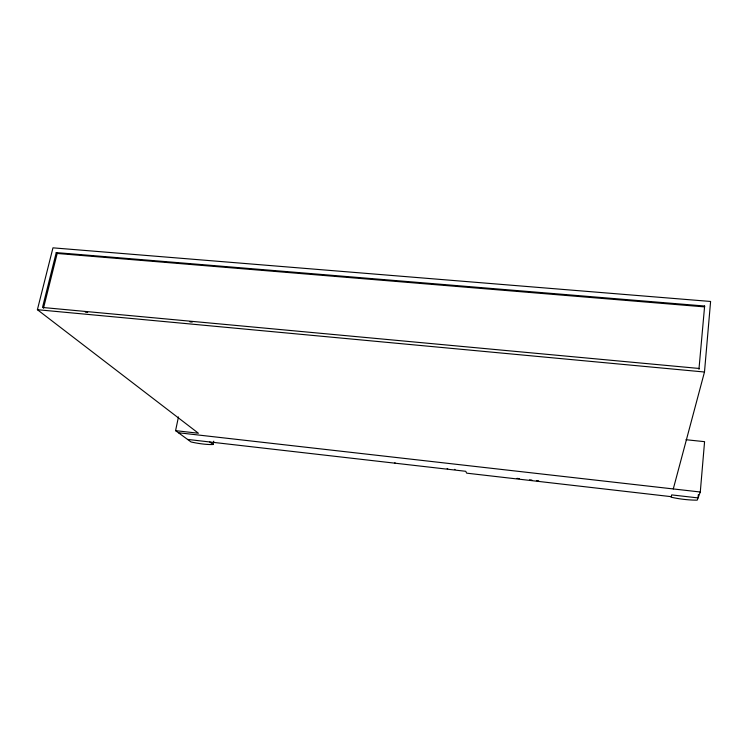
<?xml version="1.0" encoding="UTF-8"?>
<svg xmlns="http://www.w3.org/2000/svg" width="748" height="748" viewBox="0 0 748 748"><rect width="100%" height="100%" fill="white"/><g stroke="black" fill="none" stroke-linecap="round" stroke-linejoin="round"><path stroke-width="1.12" d="M673.284 488.94L704.485 372.018L710.6 301.463L52.968 247.84L37.4 309.7L198.407 433.232L175.574 430.652L178.463 416.954M698.351 494.55L698.062 497.916L671.695 494.895L671.096 497.158A26.021 5.301 6 0 0 697.22 500.16L700.287 492.006L704.579 441.666L686 439.721M704.635 306.026L698.959 369.203L699.146 368.465L42.505 307.465L56.24 252.609L704.635 306.026L704.448 306.876L57.185 253.46L56.24 252.609M175.574 430.652L191.03 441.965A23.497 4.544 10.9 0 0 213.096 444.508L213.76 441.198M43.477 308.232L57.185 253.46M85.319 312.122L87.647 312.337M189.917 321.855L192.245 322.07M37.4 309.7L704.485 372.018M178.454 432.755L700.287 492.006M394.71 462.862L395.178 462.919M187.552 439.422L465.733 471.296L466.687 473.166L671.227 496.663M516.999 478.365L519.29 478.627M529.575 479.814L531.856 480.076M536.428 480.599L538.71 480.861M209.795 441.975L213.096 444.508M455.027 469.417A2.207 1.59 -2.3 0 1 454.457 469.407M447.725 468.641A2.197 1.59 -2.7 0 1 447.145 468.631"/></g></svg>
